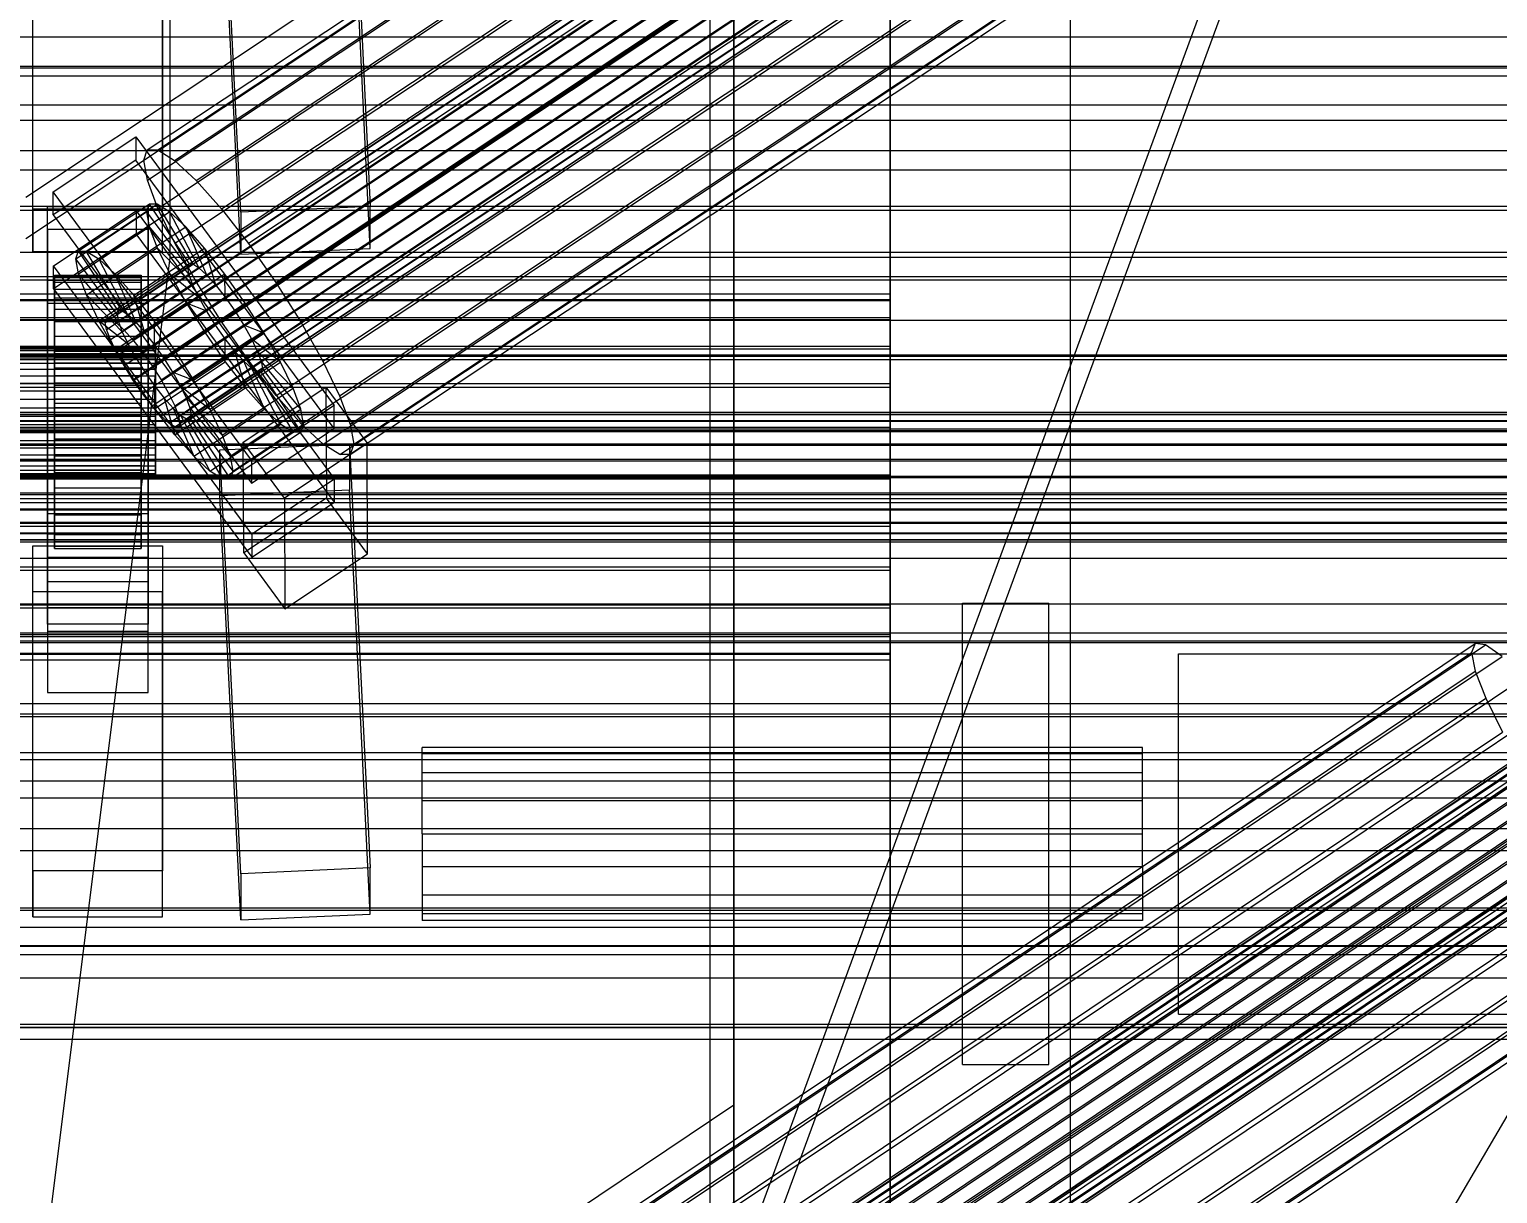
# Model space of a CAD drawing. Header units: millimetres. Extents: x -191664 to 191490, y -197311 to 10263.
# Drawn here: x 130.5 to 334.3, y -29629.9 to -29468.4 of the extents above; entities that cross this region are included whole.
import ezdxf

# ---------------------------------------------------------------- set-up
doc = ezdxf.new("R2010")
doc.units = ezdxf.units.MM
for name, color, linetype, lineweight in [('COTAS_USUARIO', 1, 'Continuous', 0), ('frontal_briquetadora', 7, 'Continuous', 0), ('frontal_C01', 7, 'Continuous', 0), ('frontal_C02', 7, 'Continuous', 0), ('frontal_C03', 7, 'Continuous', 0), ('frontal_dos-mix', 7, 'Continuous', 0), ('frontal_mezcladora', 7, 'Continuous', 0), ('frontal_secador', 7, 'Continuous', 0), ('frontal_tolva', 7, 'Continuous', 0)]:
    doc.layers.add(name, color=color, linetype=linetype, lineweight=lineweight)
doc.dimstyles.new('PLANTA_100', dxfattribs={"dimtxt": 250, "dimasz": 150, "dimexe": 150, "dimexo": 80, "dimgap": 100, "dimtad": 1, "dimtih": 1, "dimtoh": 1, "dimdec": 1, "dimdsep": 46, "dimcen": 0.09, "dimclrd": 1, "dimclre": 1, "dimclrt": 1, "dimadec": 0, "dimazin": 0, "dimtfac": 1, "dimtdec": 4, "dimtofl": 0, "dimtmove": 0, "dimatfit": 3, "dimfxl": 1, "dimtolj": 1, "dimtzin": 0, "dimarcsym": 0})

# ---------------------------------------------------------------- blocks, each defined once
blk = doc.blocks.new('*D116')
at = {"layer": 'COTAS_USUARIO', "color": 1, "lineweight": -2, "transparency": 16777216}
for p, q in [((1200, -29000), (1200, -28850)), ((80, -29150), (1350, -29150)), ((80, -29430), (1350, -29430)), ((1200, -29580), (1200, -29730))]:
    blk.add_line(p, q, dxfattribs=at)
at = {"layer": 'COTAS_USUARIO', "color": 1, "transparency": 16777216}
for points in [[(1175, -29000), (1225, -29000), (1200, -29150)], [(1175, -29580), (1225, -29580), (1200, -29430)]]:
    blk.add_solid(points, dxfattribs=at)
at = {"layer": 'Defpoints', "color": 0, "transparency": 16777216}
for p in [(0, -29150), (0, -29430), (1200, -29430)]:
    blk.add_point(p, dxfattribs=at)
blk = doc.blocks.new('*D117')
at = {"layer": 'COTAS_USUARIO', "color": 1, "lineweight": -2, "transparency": 16777216}
for p, q in [((1200, -29280), (1200, -29130)), ((80, -29430), (1350, -29430)), ((80, -29710), (1350, -29710)), ((1200, -29860), (1200, -30010))]:
    blk.add_line(p, q, dxfattribs=at)
at = {"layer": 'COTAS_USUARIO', "color": 1, "transparency": 16777216}
for points in [[(1175, -29280), (1225, -29280), (1200, -29430)], [(1175, -29860), (1225, -29860), (1200, -29710)]]:
    blk.add_solid(points, dxfattribs=at)
at = {"layer": 'Defpoints', "color": 0, "transparency": 16777216}
for p in [(0, -29430), (0, -29710), (1200, -29710)]:
    blk.add_point(p, dxfattribs=at)
blk = doc.blocks.new('*D118')
at = {"layer": 'COTAS_USUARIO', "color": 1, "lineweight": -2, "transparency": 16777216}
for p, q in [((1200, -29560), (1200, -29410)), ((80, -29710), (1350, -29710)), ((80, -29990), (1350, -29990)), ((1200, -30140), (1200, -30290))]:
    blk.add_line(p, q, dxfattribs=at)
at = {"layer": 'COTAS_USUARIO', "color": 1, "transparency": 16777216}
for points in [[(1175, -29560), (1225, -29560), (1200, -29710)], [(1175, -30140), (1225, -30140), (1200, -29990)]]:
    blk.add_solid(points, dxfattribs=at)
at = {"layer": 'Defpoints', "color": 0, "transparency": 16777216}
for p in [(0, -29710), (0, -29990), (1200, -29990)]:
    blk.add_point(p, dxfattribs=at)

msp = doc.modelspace()

# ---------------------------------------------------------------- linework, layer by layer
at = {"layer": 'frontal_briquetadora', "color": 253, "true_color": 0xa8b8bb}
for p, q in [((207, -29700), (342, -29332.75)), ((210, -29700), (345, -29332.75))]:
    msp.add_line(p, q, dxfattribs=at)
at = {"layer": 'frontal_briquetadora', "color": 252, "true_color": 0x78909c}
for p, q in [((260, -29548), (272, -29548)), ((260, -29612), (260, -29548)), ((272, -29612), (272, -29548)), ((260, -29612), (272, -29612))]:
    msp.add_line(p, q, dxfattribs=at)
at = {"layer": 'frontal_briquetadora', "color": 43, "true_color": 0xdfaa46}
for p, q in [((290, -29555), (338, -29555)), ((290, -29605), (290, -29555)), ((290, -29605), (338, -29605))]:
    msp.add_line(p, q, dxfattribs=at)
at = {"layer": 'frontal_briquetadora', "color": 9, "true_color": 0xb7c1c4}
for p, q in [((185, -29568.91), (185, -29568)), ((285, -29568), (185, -29568)), ((285, -29568.91), (285, -29568)), ((185, -29571.51), (185, -29568.91)), ((285, -29568.91), (185, -29568.91)), ((285, -29571.51), (285, -29568.91)), ((185, -29575.41), (185, -29571.51)), ((285, -29571.51), (185, -29571.51)), ((285, -29575.41), (285, -29571.51)), ((185, -29580), (185, -29575.41)), ((285, -29575.41), (185, -29575.41)), ((285, -29580), (285, -29575.41)), ((185, -29580), (185, -29584.59)), ((185, -29580), (285, -29580)), ((285, -29584.59), (285, -29580)), ((185, -29584.59), (185, -29588.49)), ((285, -29584.59), (185, -29584.59)), ((285, -29584.59), (285, -29588.49)), ((185, -29588.49), (185, -29591.09)), ((285, -29588.49), (185, -29588.49)), ((285, -29588.49), (285, -29591.09)), ((185, -29591.09), (185, -29592)), ((285, -29591.09), (185, -29591.09)), ((285, -29591.09), (285, -29592)), ((285, -29592), (185, -29592))]:
    msp.add_line(p, q, dxfattribs=at)
at = {"layer": 'frontal_C01', "color": 251, "true_color": 0x586d65}
for p, q in [((250, -31735.76), (250, -28680.37)), ((250, -28685.1), (250, -31740.5))]:
    msp.add_line(p, q, dxfattribs=at)
at = {"layer": 'frontal_C01', "color": 252, "true_color": 0x83939a}
for p, q in [((146.87, -29485.09), (331.18, -29362.76)), ((148.32, -29485.09), (332.63, -29362.76)), ((146.38, -29486.52), (330.69, -29364.19)), ((150.63, -29486.54), (334.94, -29364.21)), ((146.89, -29489.3), (331.2, -29366.97)), ((153.64, -29489.33), (337.95, -29367)), ((148.35, -29493.23), (332.66, -29370.9)), ((157.15, -29493.27), (341.46, -29370.94)), ((150.67, -29498.04), (334.98, -29375.71)), ((345.23, -29375.76), (160.92, -29498.09)), ((153.69, -29503.42), (338, -29381.09)), ((164.69, -29503.47), (349, -29381.14)), ((157.21, -29508.98), (341.52, -29386.65)), ((168.21, -29509.04), (352.52, -29386.71)), ((160.98, -29514.36), (345.29, -29392.03)), ((171.23, -29514.41), (355.54, -29392.08)), ((164.75, -29519.18), (349.06, -29396.85)), ((173.55, -29519.23), (357.86, -29396.89)), ((168.26, -29523.12), (352.57, -29400.79)), ((175.02, -29523.16), (359.33, -29400.82)), ((171.28, -29525.91), (355.58, -29403.58)), ((175.52, -29525.93), (359.83, -29403.6)), ((173.58, -29527.36), (357.89, -29405.03)), ((175.03, -29527.37), (359.34, -29405.03)), ((146.38, -29486.52), (146.87, -29485.09)), ((146.87, -29485.09), (148.32, -29485.09)), ((148.32, -29485.09), (150.63, -29486.54)), ((146.89, -29489.3), (146.38, -29486.52)), ((150.63, -29486.54), (153.64, -29489.33)), ((148.35, -29493.23), (146.89, -29489.3)), ((153.64, -29489.33), (157.15, -29493.27)), ((150.67, -29498.04), (148.35, -29493.23)), ((157.15, -29493.27), (160.92, -29498.09)), ((153.69, -29503.42), (150.67, -29498.04)), ((160.92, -29498.09), (164.69, -29503.47)), ((157.21, -29508.98), (153.69, -29503.42)), ((164.69, -29503.47), (168.21, -29509.04)), ((160.98, -29514.36), (157.21, -29508.98)), ((168.21, -29509.04), (171.23, -29514.41)), ((164.75, -29519.18), (160.98, -29514.36)), ((171.23, -29514.41), (173.55, -29519.23)), ((168.26, -29523.12), (164.75, -29519.18)), ((173.55, -29519.23), (175.02, -29523.16)), ((171.28, -29525.91), (168.26, -29523.12)), ((175.02, -29523.16), (175.52, -29525.93)), ((173.58, -29527.36), (171.28, -29525.91)), ((175.52, -29525.93), (175.03, -29527.37)), ((175.03, -29527.37), (173.58, -29527.36))]:
    msp.add_line(p, q, dxfattribs=at)
at = {"layer": 'frontal_C01', "color": 9, "true_color": 0xbac6cb}
for p, q in [((141.04, -29509.03), (354.84, -29367.13)), ((141.22, -29508.52), (355.02, -29366.62)), ((141.73, -29508.53), (355.53, -29366.62)), ((142.55, -29509.04), (356.35, -29367.13)), ((141.22, -29510.01), (355.02, -29368.11)), ((143.62, -29510.03), (357.42, -29368.12)), ((141.74, -29511.41), (355.54, -29369.5)), ((142.56, -29513.11), (356.36, -29371.21)), ((144.86, -29511.42), (358.66, -29369.52)), ((143.64, -29515.02), (357.43, -29373.11)), ((360, -29371.23), (146.2, -29513.13)), ((147.53, -29515.04), (361.33, -29373.13)), ((144.88, -29516.99), (358.68, -29375.08)), ((148.78, -29517.01), (362.58, -29375.1)), ((146.22, -29518.89), (360.02, -29376.99)), ((149.85, -29518.91), (363.65, -29377.01)), ((147.55, -29520.6), (361.35, -29378.7)), ((150.67, -29520.62), (364.47, -29378.71)), ((148.8, -29522), (362.6, -29380.1)), ((149.86, -29522.99), (363.66, -29381.08)), ((151.19, -29522.01), (364.99, -29380.11)), ((151.37, -29523), (365.17, -29381.09)), ((150.68, -29523.5), (364.48, -29381.6)), ((151.2, -29523.5), (364.99, -29381.6)), ((141.04, -29509.03), (141.22, -29508.52)), ((141.22, -29510.01), (141.04, -29509.03)), ((141.22, -29508.52), (141.73, -29508.53)), ((141.73, -29508.53), (142.55, -29509.04)), ((142.55, -29509.04), (143.62, -29510.03)), ((141.74, -29511.41), (141.22, -29510.01)), ((142.56, -29513.11), (141.74, -29511.41)), ((143.62, -29510.03), (144.86, -29511.42)), ((144.86, -29511.42), (146.2, -29513.13)), ((-148, -29512.46), (148, -29512.46)), ((-148, -29512.62), (148, -29512.62)), ((-148, -29512.91), (148, -29512.91)), ((-148, -29513.37), (148, -29513.37)), ((143.64, -29515.02), (142.56, -29513.11)), ((146.2, -29513.13), (147.53, -29515.04)), ((148, -29512.62), (148, -29512.46)), ((148, -29512.46), (148, -29512.91)), ((148, -29513.37), (148, -29512.62)), ((148, -29512.91), (148, -29513.95)), ((148, -29514.68), (148, -29513.37)), ((-148, -29513.95), (148, -29513.95)), ((-148, -29514.68), (148, -29514.68)), ((-148, -29515.5), (148, -29515.5)), ((144.88, -29516.99), (143.64, -29515.02)), ((147.53, -29515.04), (148.78, -29517.01)), ((148, -29513.95), (148, -29515.5)), ((148, -29516.45), (148, -29514.68)), ((148, -29515.5), (148, -29517.45)), ((-148, -29516.45), (148, -29516.45)), ((-148, -29517.45), (148, -29517.45)), ((146.22, -29518.89), (144.88, -29516.99)), ((148, -29518.56), (148, -29516.45)), ((148, -29517.45), (148, -29519.67)), ((148.78, -29517.01), (149.85, -29518.91)), ((148, -29518.56), (-148, -29518.56)), ((-148, -29519.67), (148, -29519.67)), ((147.55, -29520.6), (146.22, -29518.89)), ((148, -29520.86), (148, -29518.56)), ((148, -29519.67), (148, -29522.02)), ((149.85, -29518.91), (150.67, -29520.62)), ((-148, -29520.86), (148, -29520.86)), ((-148, -29522.02), (148, -29522.02)), ((148.8, -29522), (147.55, -29520.6)), ((148, -29523.21), (148, -29520.86)), ((148, -29522.02), (148, -29524.32)), ((149.86, -29522.99), (148.8, -29522)), ((150.67, -29520.62), (151.19, -29522.01)), ((151.19, -29522.01), (151.37, -29523)), ((-148, -29523.21), (148, -29523.21)), ((148, -29525.43), (148, -29523.21)), ((150.68, -29523.5), (149.86, -29522.99)), ((151.2, -29523.5), (150.68, -29523.5)), ((151.37, -29523), (151.2, -29523.5)), ((-148, -29524.32), (148, -29524.32)), ((-148, -29525.43), (148, -29525.43)), ((148, -29524.32), (148, -29526.43)), ((148, -29527.38), (148, -29525.43)), ((-148, -29526.43), (148, -29526.43)), ((-148, -29527.38), (148, -29527.38)), ((148, -29526.43), (148, -29528.2)), ((148, -29528.93), (148, -29527.38)), ((-148, -29528.2), (148, -29528.2)), ((-148, -29528.93), (148, -29528.93)), ((-148, -29529.51), (148, -29529.51)), ((-148, -29529.97), (148, -29529.97)), ((148, -29528.2), (148, -29529.51)), ((148, -29529.97), (148, -29528.93)), ((148, -29529.51), (148, -29530.27)), ((148, -29530.42), (148, -29529.97)), ((-148, -29530.27), (148, -29530.27)), ((-148, -29530.42), (148, -29530.42)), ((148, -29530.27), (148, -29530.42))]:
    msp.add_line(p, q, dxfattribs=at)
at = {"layer": 'frontal_C01', "color": 139, "true_color": 0x345e4e}
for p, q in [((228.3, -29426.45), (130, -29491.69)), ((228.3, -29738.63), (228.3, -29426.45)), ((130, -29497.38), (228.3, -29432.13)), ((228.3, -29432.13), (228.3, -29744.32))]:
    msp.add_line(p, q, dxfattribs=at)
at = {"layer": 'frontal_C01', "color": 139, "true_color": 0x354b57}
for p, q in [((133.81, -29490.9), (145.28, -29483.29)), ((145.28, -29483.29), (145.29, -29486.49)), ((145.28, -29483.29), (172.81, -29520.53)), ((145.29, -29486.49), (133.82, -29494.1)), ((172.82, -29523.73), (145.29, -29486.49)), ((133.82, -29494.1), (133.81, -29490.9)), ((161.34, -29528.14), (133.81, -29490.9)), ((133, -29496.13), (133, -29492.93)), ((133, -29492.93), (147, -29492.93)), ((133, -29538.4), (133, -29492.93)), ((147, -29492.93), (147, -29496.13)), ((147, -29492.93), (147, -29538.4)), ((133.82, -29494.1), (161.35, -29531.34)), ((133.85, -29501.15), (145.32, -29493.54)), ((145.32, -29493.54), (145.33, -29496.74)), ((145.32, -29493.54), (172.85, -29530.77)), ((147, -29496.13), (133, -29496.13)), ((133, -29496.13), (133, -29541.6)), ((145.33, -29496.74), (133.86, -29504.35)), ((172.86, -29533.98), (145.33, -29496.74)), ((147, -29541.6), (147, -29496.13)), ((133.86, -29504.35), (133.85, -29501.15)), ((161.38, -29538.39), (133.85, -29501.15)), ((133, -29506.38), (133, -29503.17)), ((133, -29503.17), (147, -29503.17)), ((133, -29548.65), (133, -29503.17)), ((147, -29503.17), (147, -29506.38)), ((147, -29503.17), (147, -29548.65)), ((133.86, -29504.35), (161.39, -29541.59)), ((147, -29506.38), (133, -29506.38)), ((133, -29506.38), (133, -29551.85)), ((147, -29551.85), (147, -29506.38)), ((160.19, -29525.63), (171.66, -29518.02)), ((171.66, -29518.02), (171.72, -29533.39)), ((171.66, -29518.02), (177.39, -29525.78)), ((172.81, -29520.53), (161.34, -29528.14)), ((172.82, -29523.73), (172.81, -29520.53)), ((161.35, -29531.34), (172.82, -29523.73)), ((156.96, -29526.7), (174.94, -29525.91)), ((160.25, -29541), (160.19, -29525.63)), ((165.93, -29533.39), (160.19, -29525.63)), ((177.39, -29525.78), (165.93, -29533.39)), ((174.94, -29525.91), (174.94, -29532.32)), ((174.94, -29525.91), (177.81, -29584.73)), ((177.45, -29541.14), (177.39, -29525.78)), ((156.96, -29533.1), (156.96, -29526.7)), ((159.83, -29585.52), (156.96, -29526.7)), ((161.34, -29528.14), (161.35, -29531.34)), ((172.85, -29530.77), (161.38, -29538.39)), ((172.86, -29533.98), (172.85, -29530.77)), ((174.94, -29532.32), (156.96, -29533.1)), ((159.83, -29591.92), (156.96, -29533.1)), ((171.72, -29533.39), (160.25, -29541)), ((161.39, -29541.59), (172.86, -29533.98)), ((165.93, -29533.39), (165.98, -29548.76)), ((177.45, -29541.14), (171.72, -29533.39)), ((177.81, -29591.14), (174.94, -29532.32)), ((133, -29550.91), (133, -29535.55)), ((133, -29535.55), (147, -29535.55)), ((133, -29545.02), (133, -29535.55)), ((147, -29535.55), (147, -29550.91)), ((147, -29535.55), (147, -29545.02)), ((131, -29546.43), (131, -29540.03)), ((131, -29540.03), (149, -29540.03)), ((131, -29585.12), (131, -29540.03)), ((147, -29538.4), (133, -29538.4)), ((133, -29538.4), (133, -29541.6)), ((147, -29541.6), (147, -29538.4)), ((149, -29540.03), (149, -29546.43)), ((149, -29540.03), (149, -29585.12)), ((161.38, -29538.39), (161.39, -29541.59)), ((133, -29541.6), (147, -29541.6)), ((160.25, -29541), (165.98, -29548.76)), ((165.98, -29548.76), (177.45, -29541.14)), ((149, -29546.43), (131, -29546.43)), ((131, -29591.53), (131, -29546.43)), ((147, -29545.02), (133, -29545.02)), ((133, -29545.02), (133, -29560.39)), ((147, -29560.39), (147, -29545.02)), ((149, -29591.53), (149, -29546.43)), ((147, -29548.65), (133, -29548.65)), ((133, -29548.65), (133, -29551.85)), ((147, -29551.85), (147, -29548.65)), ((147, -29550.91), (133, -29550.91)), ((133, -29550.91), (133, -29560.39)), ((133, -29551.85), (147, -29551.85)), ((147, -29560.39), (147, -29550.91)), ((133, -29560.39), (147, -29560.39)), ((-425, -29579.24), (425, -29579.24)), ((149, -29585.12), (131, -29585.12)), ((131, -29585.12), (131, -29591.53)), ((149, -29591.53), (149, -29585.12)), ((177.81, -29584.73), (159.83, -29585.52)), ((177.81, -29591.14), (177.81, -29584.73)), ((159.83, -29585.52), (159.83, -29591.92)), ((425, -29590.61), (-425, -29590.61)), ((159.83, -29591.92), (177.81, -29591.14)), ((131, -29591.53), (149, -29591.53)), ((425, -29595.51), (-425, -29595.51)), ((-425, -29606.88), (425, -29606.88))]:
    msp.add_line(p, q, dxfattribs=at)
at = {"layer": 'frontal_C01', "color": 155, "true_color": 0x617580}
for p, q in [((137.31, -29499.11), (147.14, -29492.59)), ((138.4, -29499.12), (148.23, -29492.59)), ((147.14, -29492.59), (146.78, -29493.66)), ((148.23, -29492.59), (147.14, -29492.59)), ((147.14, -29492.59), (152.69, -29500.91)), ((149.95, -29493.68), (148.23, -29492.59)), ((148.23, -29492.59), (153.2, -29500.91)), ((136.95, -29500.19), (146.78, -29493.66)), ((140.12, -29500.2), (149.95, -29493.68)), ((146.78, -29493.66), (152.51, -29501.42)), ((146.78, -29493.66), (147.15, -29495.74)), ((152.21, -29495.76), (149.95, -29493.68)), ((149.95, -29493.68), (154.02, -29501.43)), ((137.32, -29502.26), (147.15, -29495.74)), ((142.38, -29502.29), (152.21, -29495.76)), ((147.15, -29495.74), (152.69, -29502.4)), ((147.15, -29495.74), (148.25, -29498.68)), ((154.83, -29498.71), (152.21, -29495.76)), ((152.21, -29495.76), (155.08, -29502.41)), ((136.95, -29500.19), (137.31, -29499.11)), ((142.86, -29507.44), (137.31, -29499.11)), ((137.31, -29499.11), (138.4, -29499.12)), ((143.37, -29507.44), (138.4, -29499.12)), ((138.4, -29499.12), (140.12, -29500.2)), ((138.42, -29505.2), (148.25, -29498.68)), ((145, -29505.23), (154.83, -29498.71)), ((148.25, -29498.68), (153.21, -29503.8)), ((148.25, -29498.68), (149.99, -29502.28)), ((157.65, -29502.32), (154.83, -29498.71)), ((154.83, -29498.71), (156.33, -29503.81)), ((142.68, -29507.94), (136.95, -29500.19)), ((137.32, -29502.26), (136.95, -29500.19)), ((144.19, -29507.95), (140.12, -29500.2)), ((140.12, -29500.2), (142.38, -29502.29)), ((152.51, -29501.42), (142.68, -29507.94)), ((152.69, -29500.91), (142.86, -29507.44)), ((153.2, -29500.91), (143.37, -29507.44)), ((154.02, -29501.43), (144.19, -29507.95)), ((152.51, -29501.42), (152.69, -29500.91)), ((152.69, -29502.4), (152.51, -29501.42)), ((152.69, -29500.91), (153.2, -29500.91)), ((153.2, -29500.91), (154.02, -29501.43)), ((154.02, -29501.43), (155.08, -29502.41)), ((134, -29512.46), (134, -29502.48)), ((134, -29502.48), (134, -29502.81)), ((134, -29502.48), (146, -29502.48)), ((134, -29503.44), (134, -29502.48)), ((134, -29512.62), (134, -29502.81)), ((134, -29502.81), (134, -29504.41)), ((134, -29502.81), (146, -29502.81)), ((134, -29512.91), (134, -29503.44)), ((134, -29503.44), (146, -29503.44)), ((134, -29505.63), (134, -29503.44)), ((142.86, -29508.93), (137.32, -29502.26)), ((138.42, -29505.2), (137.32, -29502.26)), ((140.16, -29508.8), (149.99, -29502.28)), ((145.26, -29508.94), (142.38, -29502.29)), ((142.38, -29502.29), (145, -29505.23)), ((152.69, -29502.4), (142.86, -29508.93)), ((155.08, -29502.41), (145.26, -29508.94)), ((146, -29502.81), (146, -29502.48)), ((146, -29502.48), (146, -29512.46)), ((146, -29502.48), (146, -29503.44)), ((146, -29504.41), (146, -29502.81)), ((146, -29502.81), (146, -29512.62)), ((146, -29503.44), (146, -29512.91)), ((146, -29503.44), (146, -29505.63)), ((157.65, -29502.32), (147.82, -29508.84)), ((149.99, -29502.28), (154.03, -29505.5)), ((149.99, -29502.28), (152.25, -29506.3)), ((153.21, -29503.8), (152.69, -29502.4)), ((155.08, -29502.41), (156.33, -29503.81)), ((157.66, -29505.52), (157.65, -29502.32)), ((160.47, -29506.34), (157.65, -29502.32)), ((134, -29513.37), (134, -29504.41)), ((134, -29504.41), (134, -29507.17)), ((134, -29504.41), (146, -29504.41)), ((134, -29513.95), (134, -29505.63)), ((134, -29505.63), (146, -29505.63)), ((134, -29508.89), (134, -29505.63)), ((143.38, -29510.32), (138.42, -29505.2)), ((140.16, -29508.8), (138.42, -29505.2)), ((153.21, -29503.8), (143.38, -29510.32)), ((154.03, -29505.5), (144.2, -29512.03)), ((146.5, -29510.34), (145, -29505.23)), ((145, -29505.23), (147.82, -29508.84)), ((146, -29507.17), (146, -29504.41)), ((146, -29504.41), (146, -29513.37)), ((146, -29505.63), (146, -29513.95)), ((146, -29505.63), (146, -29508.89)), ((156.33, -29503.81), (146.5, -29510.34)), ((147.83, -29512.04), (157.66, -29505.52)), ((154.03, -29505.5), (153.21, -29503.8)), ((155.1, -29507.41), (154.03, -29505.5)), ((156.33, -29503.81), (157.66, -29505.52)), ((157.66, -29505.52), (159, -29507.43)), ((134, -29514.68), (134, -29507.17)), ((134, -29507.17), (134, -29510.91)), ((134, -29507.17), (146, -29507.17)), ((142.42, -29512.82), (152.25, -29506.3)), ((142.86, -29507.44), (142.68, -29507.94)), ((143.37, -29507.44), (142.86, -29507.44)), ((144.19, -29507.95), (143.37, -29507.44)), ((155.1, -29507.41), (145.27, -29513.93)), ((146, -29510.91), (146, -29507.17)), ((146, -29507.17), (146, -29514.68)), ((159, -29507.43), (149.17, -29513.95)), ((150.64, -29512.86), (160.47, -29506.34)), ((152.25, -29506.3), (155.1, -29507.41)), ((152.25, -29506.3), (154.88, -29510.46)), ((156.35, -29509.38), (155.1, -29507.41)), ((160.47, -29506.34), (159, -29507.43)), ((159, -29507.43), (160.25, -29509.4)), ((163.1, -29510.5), (160.47, -29506.34)), ((134, -29515.5), (134, -29508.89)), ((134, -29508.89), (146, -29508.89)), ((134, -29513.01), (134, -29508.89)), ((144.2, -29512.03), (140.16, -29508.8)), ((142.42, -29512.82), (140.16, -29508.8)), ((142.68, -29507.94), (142.86, -29508.93)), ((142.86, -29508.93), (143.38, -29510.32)), ((145.26, -29508.94), (144.19, -29507.95)), ((146.5, -29510.34), (145.26, -29508.94)), ((146, -29508.89), (146, -29515.5)), ((146, -29508.89), (146, -29513.01)), ((156.35, -29509.38), (146.52, -29515.9)), ((147.82, -29508.84), (147.83, -29512.04)), ((147.82, -29508.84), (150.64, -29512.86)), ((160.25, -29509.4), (150.42, -29515.92)), ((154.88, -29510.46), (156.35, -29509.38)), ((157.69, -29511.28), (156.35, -29509.38)), ((163.1, -29510.5), (160.25, -29509.4)), ((160.25, -29509.4), (161.32, -29511.3)), ((134, -29516.45), (134, -29510.91)), ((134, -29510.91), (134, -29515.36)), ((134, -29510.91), (146, -29510.91)), ((143.38, -29510.32), (144.2, -29512.03)), ((145.05, -29516.99), (154.88, -29510.46)), ((146, -29515.36), (146, -29510.91)), ((146, -29510.91), (146, -29516.45)), ((147.83, -29512.04), (146.5, -29510.34)), ((157.69, -29511.28), (147.86, -29517.81)), ((161.32, -29511.3), (151.49, -29517.83)), ((153.27, -29517.03), (163.1, -29510.5)), ((154.88, -29510.46), (157.7, -29514.48)), ((157.7, -29514.48), (157.69, -29511.28)), ((159.02, -29512.99), (157.69, -29511.28)), ((165.37, -29514.52), (161.32, -29511.3)), ((161.32, -29511.3), (162.14, -29513.01)), ((165.37, -29514.52), (163.1, -29510.5)), ((134, -29512.62), (134, -29512.46)), ((146, -29512.46), (134, -29512.46)), ((134, -29512.46), (134, -29512.91)), ((134, -29513.37), (134, -29512.62)), ((146, -29512.62), (134, -29512.62)), ((146, -29512.91), (134, -29512.91)), ((134, -29512.91), (134, -29513.95)), ((134, -29517.45), (134, -29513.01)), ((134, -29513.01), (146, -29513.01)), ((134, -29517.71), (134, -29513.01)), ((134, -29514.68), (134, -29513.37)), ((146, -29513.37), (134, -29513.37)), ((145.27, -29513.93), (142.42, -29512.82)), ((145.05, -29516.99), (142.42, -29512.82)), ((144.2, -29512.03), (145.27, -29513.93)), ((146, -29512.46), (146, -29512.62)), ((146, -29512.91), (146, -29512.46)), ((146, -29512.62), (146, -29513.37)), ((146, -29513.95), (146, -29512.91)), ((146, -29513.01), (146, -29517.45)), ((146, -29513.01), (146, -29517.71)), ((146, -29513.37), (146, -29514.68)), ((149.17, -29513.95), (147.83, -29512.04)), ((149.17, -29513.95), (150.64, -29512.86)), ((159.02, -29512.99), (149.19, -29519.52)), ((150.64, -29512.86), (153.27, -29517.03)), ((162.14, -29513.01), (152.31, -29519.53)), ((160.52, -29518.09), (159.02, -29512.99)), ((160.27, -29514.39), (159.02, -29512.99)), ((167.1, -29518.13), (162.14, -29513.01)), ((162.14, -29513.01), (162.66, -29514.4)), ((146, -29513.95), (134, -29513.95)), ((134, -29513.95), (134, -29515.5)), ((134, -29516.45), (134, -29514.68)), ((146, -29514.68), (134, -29514.68)), ((134, -29515.36), (134, -29518.56)), ((146, -29515.36), (134, -29515.36)), ((134, -29515.36), (134, -29520.22)), ((146, -29515.5), (134, -29515.5)), ((134, -29515.5), (134, -29517.45)), ((146.52, -29515.9), (145.05, -29516.99)), ((145.27, -29513.93), (146.52, -29515.9)), ((146, -29515.5), (146, -29513.95)), ((146, -29514.68), (146, -29516.45)), ((146, -29518.56), (146, -29515.36)), ((146, -29520.22), (146, -29515.36)), ((146, -29517.45), (146, -29515.5)), ((146.52, -29515.9), (147.86, -29517.81)), ((147.87, -29521.01), (157.7, -29514.48)), ((150.42, -29515.92), (149.17, -29513.95)), ((151.49, -29517.83), (150.42, -29515.92)), ((150.42, -29515.92), (153.27, -29517.03)), ((160.27, -29514.39), (150.44, -29520.91)), ((161.33, -29515.38), (151.5, -29521.9)), ((162.15, -29515.89), (152.32, -29522.41)), ((162.66, -29514.4), (152.83, -29520.92)), ((162.66, -29515.89), (152.83, -29522.42)), ((162.84, -29515.38), (153.01, -29521.91)), ((155.54, -29521.05), (165.37, -29514.52)), ((157.7, -29514.48), (160.52, -29518.09)), ((163.14, -29521.04), (160.27, -29514.39)), ((161.33, -29515.38), (160.27, -29514.39)), ((165.4, -29523.13), (161.33, -29515.38)), ((162.15, -29515.89), (161.33, -29515.38)), ((167.12, -29524.21), (162.15, -29515.89)), ((162.66, -29515.89), (162.15, -29515.89)), ((168.2, -29521.07), (162.66, -29514.4)), ((162.66, -29514.4), (162.84, -29515.38)), ((162.84, -29515.38), (162.66, -29515.89)), ((168.21, -29524.21), (162.66, -29515.89)), ((168.57, -29523.14), (162.84, -29515.38)), ((167.1, -29518.13), (165.37, -29514.52)), ((134, -29518.56), (134, -29516.45)), ((146, -29516.45), (134, -29516.45)), ((146, -29517.45), (134, -29517.45)), ((134, -29517.45), (134, -29519.67)), ((134, -29519.67), (134, -29517.71)), ((134, -29517.71), (146, -29517.71)), ((134, -29522.66), (134, -29517.71)), ((147.87, -29521.01), (145.05, -29516.99)), ((146, -29516.45), (146, -29518.56)), ((146, -29519.67), (146, -29517.45)), ((146, -29517.71), (146, -29519.67)), ((146, -29517.71), (146, -29522.66)), ((147.86, -29517.81), (147.87, -29521.01)), ((147.86, -29517.81), (149.19, -29519.52)), ((152.31, -29519.53), (151.49, -29517.83)), ((151.49, -29517.83), (155.54, -29521.05)), ((153.27, -29517.03), (155.54, -29521.05)), ((134, -29518.56), (146, -29518.56)), ((134, -29520.86), (134, -29518.56)), ((146, -29519.67), (134, -29519.67)), ((134, -29519.67), (134, -29522.02)), ((146, -29518.56), (146, -29520.86)), ((146, -29522.02), (146, -29519.67)), ((149.19, -29519.52), (150.69, -29524.62)), ((149.19, -29519.52), (150.44, -29520.91)), ((150.69, -29524.62), (160.52, -29518.09)), ((152.83, -29520.92), (152.31, -29519.53)), ((152.31, -29519.53), (157.27, -29524.65)), ((157.27, -29524.65), (167.1, -29518.13)), ((160.52, -29518.09), (163.14, -29521.04)), ((168.2, -29521.07), (167.1, -29518.13)), ((134, -29520.86), (134, -29520.22)), ((134, -29520.22), (134, -29525.17)), ((134, -29520.22), (146, -29520.22)), ((134, -29523.21), (134, -29520.86)), ((146, -29520.86), (134, -29520.86)), ((134, -29522.02), (134, -29522.66)), ((146, -29522.02), (134, -29522.02)), ((134, -29522.02), (134, -29524.32)), ((146, -29525.17), (146, -29520.22)), ((146, -29520.22), (146, -29520.86)), ((146, -29520.86), (146, -29523.21)), ((146, -29522.66), (146, -29522.02)), ((146, -29524.32), (146, -29522.02)), ((150.69, -29524.62), (147.87, -29521.01)), ((150.44, -29520.91), (153.31, -29527.56)), ((150.44, -29520.91), (151.5, -29521.9)), ((151.5, -29521.9), (155.57, -29529.65)), ((151.5, -29521.9), (152.32, -29522.41)), ((153.01, -29521.91), (152.83, -29520.92)), ((152.83, -29520.92), (158.37, -29527.59)), ((152.83, -29522.42), (153.01, -29521.91)), ((153.01, -29521.91), (158.74, -29529.67)), ((153.31, -29527.56), (163.14, -29521.04)), ((155.54, -29521.05), (157.27, -29524.65)), ((158.37, -29527.59), (168.2, -29521.07)), ((163.14, -29521.04), (165.4, -29523.13)), ((168.57, -29523.14), (168.2, -29521.07)), ((134, -29522.66), (146, -29522.66)), ((134, -29527.52), (134, -29522.66)), ((134, -29525.43), (134, -29523.21)), ((134, -29523.21), (134, -29525.17)), ((146, -29523.21), (134, -29523.21)), ((146, -29522.66), (146, -29527.52)), ((146, -29525.17), (146, -29523.21)), ((146, -29523.21), (146, -29525.43)), ((152.32, -29522.41), (157.29, -29530.73)), ((152.32, -29522.41), (152.83, -29522.42)), ((152.83, -29522.42), (158.38, -29530.74)), ((155.57, -29529.65), (165.4, -29523.13)), ((158.74, -29529.67), (168.57, -29523.14)), ((165.4, -29523.13), (167.12, -29524.21)), ((168.21, -29524.21), (168.57, -29523.14)), ((134, -29524.32), (134, -29527.52)), ((146, -29524.32), (134, -29524.32)), ((134, -29524.32), (134, -29526.43)), ((134, -29525.17), (134, -29529.87)), ((134, -29525.17), (146, -29525.17)), ((134, -29527.38), (134, -29525.43)), ((134, -29525.43), (134, -29529.87)), ((146, -29525.43), (134, -29525.43)), ((146, -29527.52), (146, -29524.32)), ((146, -29526.43), (146, -29524.32)), ((146, -29529.87), (146, -29525.17)), ((146, -29529.87), (146, -29525.43)), ((146, -29525.43), (146, -29527.38)), ((153.31, -29527.56), (150.69, -29524.62)), ((157.27, -29524.65), (158.37, -29527.59)), ((157.29, -29530.73), (167.12, -29524.21)), ((158.38, -29530.74), (168.21, -29524.21)), ((167.12, -29524.21), (168.21, -29524.21)), ((134, -29526.43), (134, -29531.98)), ((146, -29526.43), (134, -29526.43)), ((134, -29526.43), (134, -29528.2)), ((134, -29528.93), (134, -29527.38)), ((134, -29527.38), (134, -29533.99)), ((146, -29527.38), (134, -29527.38)), ((134, -29527.52), (146, -29527.52)), ((134, -29531.98), (134, -29527.52)), ((146, -29531.98), (146, -29526.43)), ((146, -29528.2), (146, -29526.43)), ((146, -29533.99), (146, -29527.38)), ((146, -29527.38), (146, -29528.93)), ((146, -29527.52), (146, -29531.98)), ((155.57, -29529.65), (153.31, -29527.56)), ((158.37, -29527.59), (158.74, -29529.67)), ((134, -29528.2), (134, -29535.71)), ((146, -29528.2), (134, -29528.2)), ((134, -29528.2), (134, -29529.51)), ((134, -29529.97), (134, -29528.93)), ((134, -29528.93), (134, -29537.25)), ((146, -29528.93), (134, -29528.93)), ((134, -29529.51), (134, -29538.47)), ((146, -29529.51), (134, -29529.51)), ((134, -29529.51), (134, -29530.27)), ((134, -29529.87), (134, -29533.99)), ((134, -29529.87), (146, -29529.87)), ((134, -29530.42), (134, -29529.97)), ((134, -29529.97), (134, -29539.44)), ((146, -29529.97), (134, -29529.97)), ((146, -29535.71), (146, -29528.2)), ((146, -29529.51), (146, -29528.2)), ((146, -29537.25), (146, -29528.93)), ((146, -29528.93), (146, -29529.97)), ((146, -29538.47), (146, -29529.51)), ((146, -29530.27), (146, -29529.51)), ((146, -29533.99), (146, -29529.87)), ((146, -29539.44), (146, -29529.97)), ((146, -29529.97), (146, -29530.42)), ((157.29, -29530.73), (155.57, -29529.65)), ((158.74, -29529.67), (158.38, -29530.74)), ((134, -29530.27), (134, -29540.07)), ((146, -29530.27), (134, -29530.27)), ((134, -29530.27), (134, -29530.42)), ((134, -29530.42), (134, -29540.4)), ((146, -29530.42), (134, -29530.42)), ((134, -29531.98), (146, -29531.98)), ((134, -29535.71), (134, -29531.98)), ((146, -29540.07), (146, -29530.27)), ((146, -29530.42), (146, -29530.27)), ((146, -29540.4), (146, -29530.42)), ((146, -29531.98), (146, -29535.71)), ((158.38, -29530.74), (157.29, -29530.73)), ((134, -29533.99), (134, -29537.25)), ((134, -29533.99), (146, -29533.99)), ((146, -29537.25), (146, -29533.99)), ((134, -29535.71), (146, -29535.71)), ((134, -29538.47), (134, -29535.71)), ((146, -29535.71), (146, -29538.47)), ((134, -29537.25), (134, -29539.44)), ((134, -29537.25), (146, -29537.25)), ((146, -29539.44), (146, -29537.25)), ((134, -29538.47), (146, -29538.47)), ((134, -29540.07), (134, -29538.47)), ((134, -29539.44), (134, -29540.4)), ((134, -29539.44), (146, -29539.44)), ((134, -29540.07), (146, -29540.07)), ((134, -29540.4), (134, -29540.07)), ((146, -29538.47), (146, -29540.07)), ((146, -29540.4), (146, -29539.44)), ((146, -29540.07), (146, -29540.4)), ((134, -29540.4), (146, -29540.4))]:
    msp.add_line(p, q, dxfattribs=at)
at = {"layer": 'frontal_C02', "color": 251, "true_color": 0x586d65}
for p, q in [((250, -31767.54), (250, -28976.99)), ((250, -28981.77), (250, -31772.31))]:
    msp.add_line(p, q, dxfattribs=at)
at = {"layer": 'frontal_C02', "color": 139, "true_color": 0x345e4e}
for p, q in [((228.3, -29617.65), (228.3, -29332.83)), ((228.3, -29338.57), (228.3, -29623.39)), ((228.3, -29617.65), (130, -29683.51)), ((228.3, -29902.47), (228.3, -29617.65)), ((228.3, -29617.65), (228.3, -29623.39)), ((130, -29689.25), (228.3, -29623.39)), ((228.3, -29623.39), (228.3, -29908.22))]:
    msp.add_line(p, q, dxfattribs=at)
at = {"layer": 'frontal_C02', "color": 139, "true_color": 0x354b57}
for p, q in [((159.83, -29493.72), (156.96, -29434.34)), ((174.94, -29433.54), (177.81, -29492.92)), ((159.83, -29499.56), (156.96, -29440.18)), ((177.81, -29498.77), (174.94, -29439.39)), ((131, -29493.32), (131, -29447.8)), ((149, -29447.8), (149, -29493.32)), ((131, -29499.16), (131, -29453.64)), ((149, -29499.16), (149, -29453.64)), ((-425, -29487.86), (425, -29487.86)), ((149, -29493.32), (131, -29493.32)), ((131, -29493.32), (131, -29499.16)), ((149, -29499.16), (149, -29493.32)), ((177.81, -29492.92), (159.83, -29493.72)), ((177.81, -29498.77), (177.81, -29492.92)), ((159.83, -29493.72), (159.83, -29499.56)), ((425, -29499.34), (-425, -29499.34)), ((131, -29499.16), (149, -29499.16)), ((159.83, -29499.56), (177.81, -29498.77)), ((425, -29502.71), (-425, -29502.71)), ((430, -29508.75), (-430, -29508.75)), ((430, -29513.75), (-430, -29513.75)), ((-425, -29514.18), (425, -29514.18)), ((-450, -29563.33), (450, -29563.33)), ((430, -29563.75), (-430, -29563.75)), ((430, -29568.75), (-430, -29568.75)), ((450, -29575.02), (-450, -29575.02)), ((450, -29596.8), (-450, -29596.8)), ((-450, -29608.49), (450, -29608.49))]:
    msp.add_line(p, q, dxfattribs=at)
at = {"layer": 'frontal_C02', "color": 252, "true_color": 0x83939a}
for p, q in [((146.87, -29677.05), (331.18, -29553.56)), ((148.32, -29677.24), (332.63, -29553.76)), ((331.18, -29553.56), (330.69, -29554.81)), ((332.63, -29553.76), (331.18, -29553.56)), ((334.94, -29555.38), (332.63, -29553.76)), ((146.38, -29678.29), (330.69, -29554.81)), ((150.63, -29678.87), (334.94, -29555.38)), ((330.69, -29554.81), (331.2, -29557.41)), ((146.89, -29680.89), (331.2, -29557.41)), ((153.64, -29681.81), (337.95, -29558.32)), ((331.2, -29557.41), (332.66, -29561.18)), ((148.35, -29684.67), (332.66, -29561.18)), ((157.15, -29685.86), (341.46, -29562.38)), ((332.66, -29561.18), (334.98, -29565.88)), ((150.67, -29689.37), (334.98, -29565.88)), ((345.23, -29567.28), (160.92, -29690.76)), ((153.69, -29694.67), (338, -29571.18)), ((164.69, -29696.16), (349, -29572.68)), ((157.21, -29700.21), (341.52, -29576.72)), ((168.21, -29701.7), (352.52, -29578.22)), ((160.98, -29705.61), (345.29, -29582.12)), ((171.23, -29707), (355.54, -29583.52)), ((164.75, -29710.5), (349.06, -29587.02)), ((173.55, -29711.7), (357.86, -29588.22)), ((168.26, -29714.56), (352.57, -29591.08)), ((175.02, -29715.48), (359.33, -29591.99)), ((171.28, -29717.5), (355.58, -29594.02)), ((175.52, -29718.08), (359.83, -29594.59)), ((173.58, -29719.12), (357.89, -29595.64)), ((175.03, -29719.32), (359.34, -29595.84))]:
    msp.add_line(p, q, dxfattribs=at)
at = {"layer": 'frontal_C02', "color": 9, "true_color": 0xbac6cb}
for p, q in [((141.04, -29701.01), (354.84, -29557.77)), ((141.22, -29700.57), (355.02, -29557.33)), ((141.22, -29701.94), (355.02, -29558.69)), ((141.73, -29700.64), (355.53, -29557.4)), ((142.55, -29701.22), (356.35, -29557.98)), ((141.74, -29703.27), (355.54, -29560.03)), ((143.62, -29702.26), (357.42, -29559.02)), ((144.86, -29703.7), (358.66, -29560.46)), ((142.56, -29704.94), (356.36, -29561.7)), ((360, -29562.19), (146.2, -29705.43)), ((143.64, -29706.82), (357.43, -29563.58)), ((147.53, -29707.35), (361.33, -29564.11)), ((144.88, -29708.78), (358.68, -29565.54)), ((148.78, -29709.31), (362.58, -29566.07)), ((146.22, -29710.69), (360.02, -29567.45)), ((149.85, -29711.19), (363.65, -29567.95)), ((147.55, -29712.43), (361.35, -29569.19)), ((148.8, -29713.87), (362.6, -29570.62)), ((150.67, -29712.85), (364.47, -29569.61)), ((149.86, -29714.91), (363.66, -29571.67)), ((150.68, -29715.48), (364.48, -29572.24)), ((151.19, -29714.19), (364.99, -29570.95)), ((151.2, -29715.55), (364.99, -29572.31)), ((151.37, -29715.11), (365.17, -29571.87))]:
    msp.add_line(p, q, dxfattribs=at)
at = {"layer": 'frontal_C03', "color": 251, "true_color": 0x586d65}
for p, q in [((250, -31246.31), (250, -28596.31)), ((250, -28601.12), (250, -31251.12))]:
    msp.add_line(p, q, dxfattribs=at)
at = {"layer": 'frontal_C03', "color": 139, "true_color": 0x345e4e}
for p, q in [((250, -29634.04), (250, -29370.12)), ((250, -29375.9), (250, -29639.82))]:
    msp.add_line(p, q, dxfattribs=at)
at = {"layer": 'frontal_C03', "color": 139, "true_color": 0x354b57}
for p, q in [((450, -29469.42), (-450, -29469.42)), ((-450, -29480.97), (450, -29480.97)), ((-450, -29561.92), (450, -29561.92)), ((450, -29572.69), (-450, -29572.69)), ((450, -29595.63), (-450, -29595.63)), ((-450, -29606.4), (450, -29606.4))]:
    msp.add_line(p, q, dxfattribs=at)
at = {"layer": 'frontal_C03', "color": 252, "true_color": 0x83939a}
for p, q in [((-250, -29505.06), (250, -29505.06)), ((250, -29505.86), (250, -29505.06)), ((250, -29505.06), (250, -29506)), ((-250, -29505.86), (250, -29505.86)), ((-250, -29506), (250, -29506)), ((250, -29508.33), (250, -29505.86)), ((250, -29506), (250, -29508.6)), ((-250, -29508.33), (250, -29508.33)), ((-250, -29508.6), (250, -29508.6)), ((250, -29512.31), (250, -29508.33)), ((250, -29508.6), (250, -29512.7)), ((-250, -29512.31), (250, -29512.31)), ((-250, -29512.7), (250, -29512.7)), ((250, -29517.52), (250, -29512.31)), ((250, -29512.7), (250, -29518)), ((-250, -29517.52), (250, -29517.52)), ((250, -29523.62), (250, -29517.52)), ((-250, -29518), (250, -29518)), ((250, -29518), (250, -29524.15)), ((250, -29523.62), (-250, -29523.62)), ((250, -29530.18), (250, -29523.62)), ((-250, -29524.15), (250, -29524.15)), ((250, -29524.15), (250, -29530.74)), ((-250, -29530.18), (250, -29530.18)), ((250, -29536.77), (250, -29530.18)), ((-250, -29530.74), (250, -29530.74)), ((250, -29530.74), (250, -29537.3)), ((-250, -29536.77), (250, -29536.77)), ((-250, -29537.3), (250, -29537.3)), ((250, -29542.92), (250, -29536.77)), ((250, -29537.3), (250, -29543.4)), ((-250, -29542.92), (250, -29542.92)), ((-250, -29543.4), (250, -29543.4)), ((250, -29548.22), (250, -29542.92)), ((250, -29543.4), (250, -29548.62)), ((-250, -29548.22), (250, -29548.22)), ((250, -29552.32), (250, -29548.22)), ((-250, -29548.62), (250, -29548.62)), ((250, -29548.62), (250, -29552.59)), ((-250, -29552.32), (250, -29552.32)), ((-250, -29552.59), (250, -29552.59)), ((250, -29554.92), (250, -29552.32)), ((250, -29552.59), (250, -29555.06)), ((-250, -29554.92), (250, -29554.92)), ((-250, -29555.06), (250, -29555.06)), ((-250, -29555.86), (250, -29555.86)), ((250, -29555.86), (250, -29554.92)), ((250, -29555.06), (250, -29555.86))]:
    msp.add_line(p, q, dxfattribs=at)
at = {"layer": 'frontal_C03', "color": 9, "true_color": 0xbac6cb}
for p, q in [((-450, -29521.46), (450, -29521.46)), ((-450, -29521.74), (450, -29521.74)), ((-450, -29521.79), (450, -29521.79)), ((-450, -29522.62), (450, -29522.62)), ((-450, -29522.72), (450, -29522.72)), ((-450, -29524.03), (450, -29524.03)), ((-450, -29524.17), (450, -29524.17)), ((-450, -29525.88), (450, -29525.88)), ((-450, -29526.05), (450, -29526.05)), ((450, -29528.04), (-450, -29528.04)), ((-450, -29528.23), (450, -29528.23)), ((-450, -29530.36), (450, -29530.36)), ((-450, -29530.56), (450, -29530.56)), ((-450, -29532.69), (450, -29532.69)), ((-450, -29532.88), (450, -29532.88)), ((-450, -29534.88), (450, -29534.88)), ((-450, -29535.04), (450, -29535.04)), ((-450, -29536.75), (450, -29536.75)), ((-450, -29536.89), (450, -29536.89)), ((-450, -29538.21), (450, -29538.21)), ((-450, -29538.3), (450, -29538.3)), ((-450, -29539.13), (450, -29539.13)), ((-450, -29539.18), (450, -29539.18)), ((-450, -29539.46), (450, -29539.46))]:
    msp.add_line(p, q, dxfattribs=at)
at = {"layer": 'frontal_dos-mix', "color": 139, "true_color": 0x344b58}
for p, q in [((225, -31980), (225, -29282.5)), ((275, -31980), (275, -29282.5))]:
    msp.add_line(p, q, dxfattribs=at)
at = {"layer": 'frontal_dos-mix', "color": 8, "true_color": 0x71848d}
for p, q in [((150, -29385), (150, -29500)), ((150, -29500), (125, -29700)), ((350, -29500), (150, -29500))]:
    msp.add_line(p, q, dxfattribs=at)
at = {"layer": 'frontal_mezcladora', "color": 253, "true_color": 0xa5a6aa}
msp.add_line((300, -29680), (575, -29210), dxfattribs=at)
at = {"layer": 'frontal_secador', "color": 253, "true_color": 0xa4b0b5}
for p, q in [((1360, -29473.5), (-1360, -29473.5)), ((1360, -29474.86), (-1360, -29474.86)), ((1250, -29473.75), (-1250, -29473.75)), ((1360, -29478.86), (-1360, -29478.86)), ((1360, -29485.22), (-1360, -29485.22)), ((1360, -29493.5), (-1360, -29493.5)), ((1250, -29492.92), (-1250, -29492.92)), ((1360, -29503.15), (-1360, -29503.15)), ((-1360, -29513.5), (1360, -29513.5)), ((-1250, -29513.5), (1250, -29513.5)), ((1360, -29523.85), (-1360, -29523.85)), ((1360, -29533.5), (-1360, -29533.5)), ((1250, -29534.08), (-1250, -29534.08)), ((1360, -29541.78), (-1360, -29541.78)), ((1360, -29548.14), (-1360, -29548.14)), ((1360, -29552.14), (-1360, -29552.14)), ((1360, -29553.5), (-1360, -29553.5)), ((1250, -29553.25), (-1250, -29553.25)), ((1250, -29569.71), (-1250, -29569.71)), ((1250, -29582.35), (-1250, -29582.35)), ((1250, -29590.29), (-1250, -29590.29)), ((1250, -29593), (-1250, -29593))]:
    msp.add_line(p, q, dxfattribs=at)
at = {"layer": 'frontal_tolva', "color": 252, "true_color": 0x818b94}
for p, q in [((1725, -29600), (-1725, -29600)), ((1725, -29606.85), (-1725, -29606.85))]:
    msp.add_line(p, q, dxfattribs=at)

# ---------------------------------------------------------------- dimensions: what is measured, and where the dimension line sits
at = {"layer": 'COTAS_USUARIO'}
for p1, p2, picture, middle in [((0, -29150), (0, -29430), '*D116', (1200, -29290)), ((0, -29430), (0, -29710), '*D117', (1200, -29570)), ((0, -29710), (0, -29990), '*D118', (1200, -29850))]:
    dim = msp.add_aligned_dim(p1=p1, p2=p2, distance=1200, dimstyle='PLANTA_100', dxfattribs=at)
    dim.commit()
    dim.dimension.update_dxf_attribs({"geometry": picture, "text_midpoint": middle})

doc.saveas('drawing.dxf')
